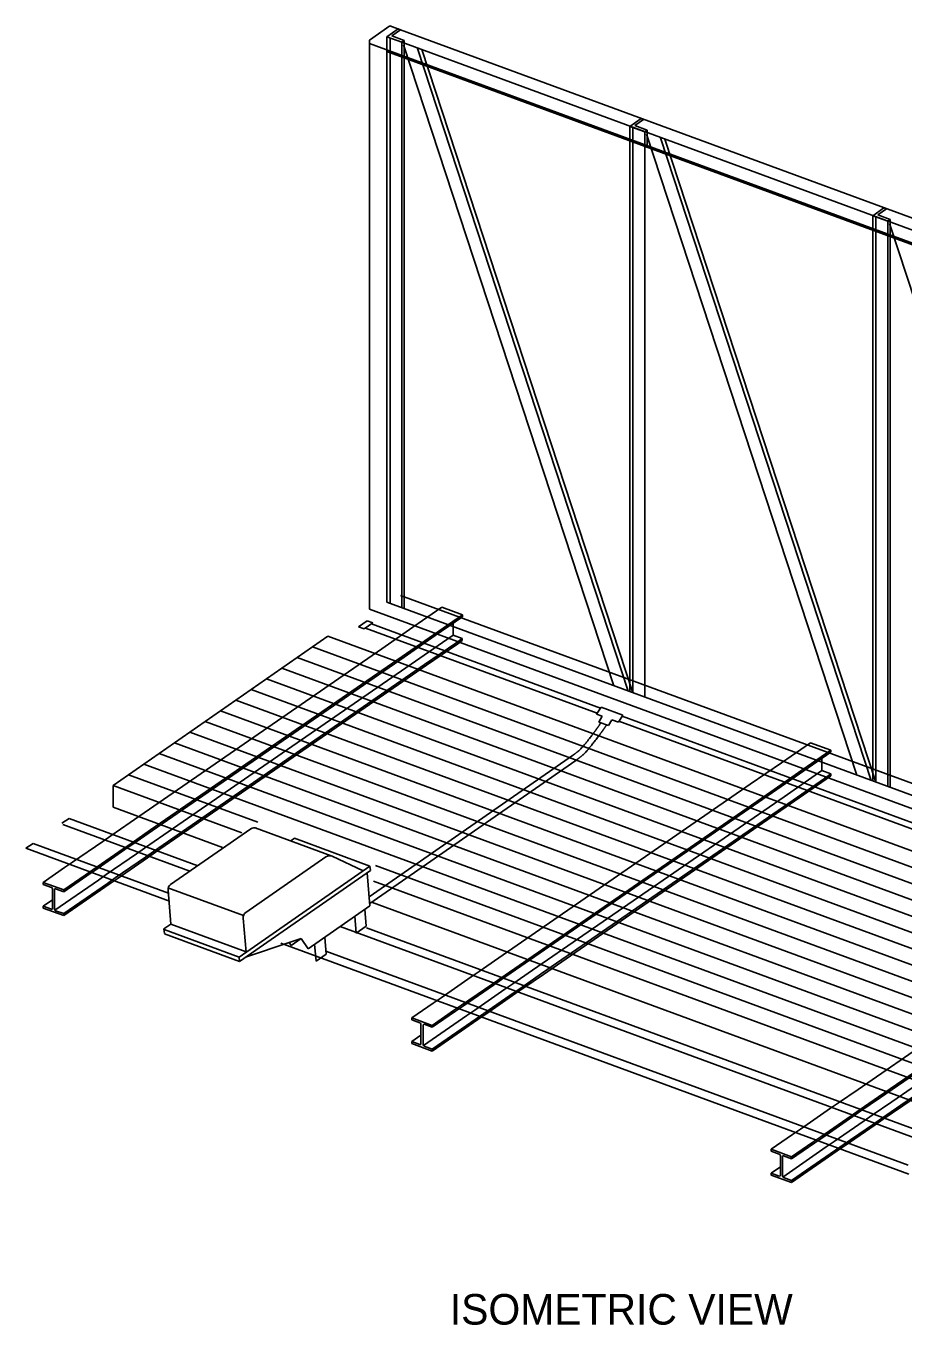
# Model space of a CAD drawing. Extents: x -894 to 866, y -472 to 714.
# Drawn here: x -34.7 to 252.2, y -252.8 to 172.1 of the extents above; entities that cross this region are included whole.
import ezdxf

# ---------------------------------------------------------------- set-up
doc = ezdxf.new("R2010")
doc.units = 0
for name, color, linetype in [('Default', 7, 'Continuous'), ('es_DETAIL', 7, 'Continuous'), ('es_DETAIL-anno', 7, 'Continuous')]:
    doc.layers.add(name, color=color, linetype=linetype)

msp = doc.modelspace()

# ---------------------------------------------------------------- linework, layer by layer
at = {"layer": 'Default'}
for p, q in [((-6.13, -76.27), (64.05, -27.5)), ((64.05, -27.5), (469.65, -176.65)), ((59.04, -30.98), (464.63, -180.14)), ((49.01, -37.95), (454.61, -187.11)), ((54.02, -34.47), (459.62, -183.62)), ((44, -41.44), (449.59, -190.59)), ((38.98, -44.92), (444.58, -194.07)), ((33.97, -48.4), (439.57, -197.56)), ((28.96, -51.89), (434.56, -201.04)), ((18.93, -58.85), (424.53, -208.01)), ((23.95, -55.37), (429.54, -204.53)), ((13.92, -62.34), (419.52, -211.49)), ((8.91, -65.82), (414.5, -214.98)), ((3.89, -69.31), (409.49, -218.46)), ((-6.13, -76.27), (35.94, -91.75)), ((-6.13, -76.27), (-6.13, -83.4)), ((-1.12, -72.79), (41.19, -88.35)), ((-6.13, -83.4), (29.59, -96.54)), ((79.64, -102.49), (288.13, -179.16)), ((78.94, -107.56), (278.3, -180.87)), ((78.65, -114.58), (271.59, -185.53))]:
    msp.add_line(p, q, dxfattribs=at)
at = {"layer": 'es_DETAIL'}
for p, q in [((77.7, 167.43), (84.39, 172.08)), ((83.38, 168.56), (87.05, 171.11)), ((87.87, 170.8), (84.39, 172.08)), ((85.01, 168.81), (87.87, 170.8)), ((87.05, 171.11), (87.87, 170.8)), ((87.87, 170.8), (489.22, 23.21)), ((77.7, 167.43), (77.7, -18.62)), ((77.7, 166.33), (482.72, 17.38)), ((83.38, 168.56), (88.27, 166.76)), ((83.38, 168.56), (83.38, -16.39)), ((84.41, 168.18), (84.41, 163.85)), ((85.01, 168.81), (89.07, 167.32)), ((88.27, 166.76), (89.07, 167.32)), ((88.27, 166.76), (485.55, 20.66)), ((88.27, 166.76), (88.27, 162.64)), ((157.63, -43.7), (88.84, 165.91)), ((89.07, 167.32), (89.07, 162.27)), ((83.38, 163.72), (485.55, 15.83)), ((84.41, 163.33), (84.41, -16.77)), ((88.27, 161.85), (88.27, -18.19)), ((89.07, 161.58), (89.07, -18.48)), ((162.32, -45.42), (93.37, 164.67)), ((163.87, -45.99), (94.84, 164.34)), ((162.84, 139.26), (166.51, 141.81)), ((164.46, 139.52), (167.33, 141.51)), ((166.51, 141.81), (167.33, 141.51)), ((162.84, 139.26), (167.72, 137.47)), ((162.84, 139.26), (162.84, -45.61)), ((163.86, 138.89), (163.86, 134.56)), ((164.46, 139.52), (168.53, 138.03)), ((167.72, 137.47), (168.53, 138.03)), ((167.72, 137.47), (167.72, 133.35)), ((237.09, -72.92), (168.29, 136.69)), ((168.53, 138.03), (168.53, 132.98)), ((163.86, 134.03), (163.86, -45.99)), ((167.72, 132.55), (167.72, -47.41)), ((241.78, -74.64), (172.82, 135.45)), ((243.33, -75.21), (174.29, 135.12)), ((242.29, 110.04), (245.96, 112.6)), ((243.92, 110.3), (246.79, 112.29)), ((245.96, 112.6), (246.79, 112.29)), ((242.29, 110.04), (247.18, 108.25)), ((242.29, 110.04), (242.29, -74.83)), ((243.32, 109.67), (243.32, 105.34)), ((243.92, 110.3), (247.98, 108.81)), ((247.18, 108.25), (247.98, 108.81)), ((247.18, 108.25), (247.18, 104.13)), ((316.54, -102.14), (247.75, 107.47)), ((247.98, 108.81), (247.98, 103.76)), ((243.32, 104.81), (243.32, -75.21)), ((247.18, 103.33), (247.18, -76.63)), ((247.98, 103.07), (247.98, -76.92)), ((83.38, -16.39), (485.55, -164.29)), ((87.87, -14.14), (489.22, -161.74)), ((77.7, -18.62), (482.72, -167.57)), ((91.91, -24.56), (101.38, -18.02)), ((98.59, -27.02), (108.06, -20.48)), ((99.2, -27.24), (108.06, -21.12)), ((101.38, -18.02), (108.06, -20.48)), ((108.06, -20.48), (108.06, -21.12)), ((74.08, -24.45), (76.97, -22.44)), ((74.08, -24.45), (75.9, -25.12)), ((75.9, -25.12), (78.79, -23.11)), ((76.35, -24.81), (152.14, -52.68)), ((76.97, -22.44), (78.79, -23.11)), ((78.31, -23.45), (153.2, -50.99)), ((81.68, -31.61), (91.91, -24.56)), ((105.07, -23.21), (105.07, -27.15)), ((88.36, -34.07), (98.59, -27.02)), ((88.97, -34.3), (99.2, -27.24)), ((92.71, -35.67), (102.94, -28.61)), ((95.69, -36.77), (105.92, -29.71)), ((102.94, -28.61), (105.07, -27.15)), ((105.07, -27.14), (108.05, -28.24)), ((105.92, -29.71), (108.05, -28.24)), ((106.53, -29.93), (108.05, -28.88)), ((108.05, -28.24), (108.05, -28.88)), ((-0.6, -88.39), (81.68, -31.61)), ((96.3, -36.99), (106.53, -29.93)), ((6.08, -90.85), (88.36, -34.07)), ((6.69, -91.07), (88.97, -34.3)), ((10.43, -92.45), (92.71, -35.67)), ((13.41, -93.54), (95.69, -36.77)), ((14.02, -93.77), (96.3, -36.99)), ((151.96, -52.97), (153.42, -50.64)), ((153.42, -50.64), (160.57, -53.27)), ((151.96, -52.97), (153.84, -53.66)), ((152.65, -55.57), (153.84, -53.66)), ((155.81, -56.73), (157, -54.82)), ((157, -54.82), (159.11, -55.6)), ((159.11, -55.6), (160.57, -53.27)), ((160.35, -53.61), (395.26, -140)), ((152.65, -55.57), (155.81, -56.73)), ((159.29, -55.31), (394.2, -141.7)), ((212.46, -68.86), (221.94, -62.32)), ((221.94, -62.32), (228.62, -64.78)), ((77.59, -112.74), (144.08, -66.54)), ((219.15, -71.31), (228.62, -64.78)), ((219.76, -71.54), (228.62, -65.42)), ((225.62, -67.51), (225.62, -71.44)), ((228.62, -64.78), (228.62, -65.42)), ((77.78, -114.94), (145.15, -68.12)), ((202.24, -75.91), (212.46, -68.86)), ((208.92, -78.37), (219.15, -71.31)), ((209.53, -78.6), (219.76, -71.54)), ((223.49, -72.91), (225.62, -71.44)), ((225.62, -71.44), (228.61, -72.54)), ((119.95, -132.69), (202.24, -75.91)), ((213.27, -79.97), (223.49, -72.91)), ((216.25, -81.07), (226.47, -74.01)), ((216.85, -81.29), (227.08, -74.23)), ((226.47, -74.01), (228.61, -72.54)), ((227.08, -74.23), (228.61, -73.18)), ((228.61, -72.54), (228.61, -73.18)), ((126.64, -135.15), (208.92, -78.37)), ((127.24, -135.37), (209.53, -78.6)), ((130.98, -136.75), (213.27, -79.97)), ((133.96, -137.84), (216.25, -81.07)), ((134.57, -138.07), (216.85, -81.29)), ((-22.91, -88.68), (-20.59, -87.07)), ((-22.62, -89.09), (18.88, -104.35)), ((-20.59, -87.07), (21.48, -102.54)), ((-6.97, -92.79), (-0.6, -88.39)), ((-9.59, -94.59), (-6.97, -92.79)), ((-0.29, -95.24), (6.08, -90.85)), ((0.32, -95.47), (6.69, -91.07)), ((4.06, -96.84), (10.43, -92.45)), ((38.87, -90.46), (12.63, -108.69)), ((40.24, -90.12), (65.14, -99.27)), ((-34.68, -96.86), (-32.35, -95.24)), ((-34.68, -96.86), (12.31, -114.14)), ((-32.35, -95.24), (11.99, -111.54)), ((-19.47, -101.41), (-9.59, -94.59)), ((-12.79, -103.87), (-2.91, -97.05)), ((-12.18, -104.09), (-2.3, -97.27)), ((-2.91, -97.05), (-0.29, -95.24)), ((-2.3, -97.27), (0.32, -95.47)), ((1.44, -98.65), (4.06, -96.84)), ((7.04, -97.94), (13.41, -93.54)), ((7.65, -98.16), (14.02, -93.77)), ((53.13, -93.59), (51.93, -94.42)), ((53.13, -93.59), (77.84, -102.67)), ((-22.04, -103.18), (-19.47, -101.41)), ((-8.44, -105.47), (1.44, -98.65)), ((-5.46, -106.56), (4.42, -99.74)), ((-4.85, -106.79), (5.03, -99.97)), ((4.42, -99.74), (7.04, -97.94)), ((5.03, -99.97), (7.65, -98.16)), ((63.45, -99.63), (37.21, -117.87)), ((75.58, -104.24), (65.44, -99.47)), ((-29.02, -108), (-22.04, -103.18)), ((-22.34, -110.46), (-15.35, -105.64)), ((-22.34, -111.1), (-14.74, -105.86)), ((-15.35, -105.64), (-12.79, -103.87)), ((-14.74, -105.86), (-12.18, -104.09)), ((-11, -107.24), (-8.44, -105.47)), ((77.84, -102.67), (35.04, -132.41)), ((77.96, -104.16), (35.17, -133.9)), ((77.84, -115.65), (76.93, -104.88)), ((77.96, -104.16), (77.84, -102.67)), ((-29.02, -108), (-22.34, -110.46)), ((-29.02, -108), (-29.02, -108.65)), ((-29.02, -108.65), (-26.37, -109.62)), ((-26.03, -110.12), (-26.03, -116.51)), ((-25.34, -110.36), (-25.34, -116.75)), ((-25.24, -117.06), (-11, -107.24)), ((-25, -110.13), (-22.34, -111.1)), ((-22.35, -118.22), (-8.02, -108.33)), ((-22.35, -118.86), (-7.42, -108.56)), ((-8.02, -108.33), (-5.46, -106.56)), ((-7.42, -108.56), (-4.85, -106.79)), ((11.72, -109.74), (36.47, -118.84)), ((-29.01, -115.77), (-26.03, -113.69)), ((-22.34, -110.46), (-22.34, -111.1)), ((12.72, -121.67), (11.78, -110.5)), ((-29.01, -115.77), (-29.01, -116.41)), ((-29.01, -115.77), (-26.36, -116.74)), ((-29.01, -116.41), (-22.35, -118.86)), ((-24.99, -117.25), (-22.35, -118.22)), ((-22.35, -118.22), (-22.35, -118.86)), ((77.84, -115.65), (57.64, -129.68)), ((76.63, -122.3), (76.17, -116.81)), ((237.5, -175.68), (319.78, -118.9)), ((12.72, -121.67), (10.46, -123.24)), ((12.72, -121.67), (37.29, -130.71)), ((37.3, -130.84), (36.36, -119.68)), ((68.06, -122.44), (261.01, -193.39)), ((73.34, -124.58), (72.88, -119.09)), ((76.63, -122.3), (73.34, -124.58)), ((76.67, -122.84), (263.61, -191.58)), ((244.18, -178.14), (326.46, -121.36)), ((244.79, -178.36), (327.07, -121.58)), ((248.53, -179.74), (330.81, -122.96)), ((10.59, -124.73), (10.46, -123.24)), ((10.47, -123.38), (35.04, -132.41)), ((10.6, -124.87), (35.17, -133.9)), ((55.36, -126.4), (51.4, -127.71)), ((55.36, -126.4), (52.07, -128.68)), ((57.64, -129.68), (55.36, -126.4)), ((63.49, -131.43), (63.03, -125.94)), ((251.51, -180.83), (333.79, -124.05)), ((252.12, -181.05), (334.4, -124.28)), ((51.4, -127.71), (37.42, -132.33)), ((48.67, -127.88), (254.09, -203.42)), ((52.07, -128.68), (51.4, -127.71)), ((60.2, -133.71), (59.74, -128.22)), ((63.49, -131.43), (60.2, -133.71)), ((63.41, -130.45), (253.84, -200.48)), ((35.17, -133.9), (35.04, -132.41)), ((113.58, -137.09), (119.95, -132.69)), ((120.27, -139.54), (126.64, -135.15)), ((120.88, -139.77), (127.24, -135.37)), ((101.08, -145.71), (110.97, -138.89)), ((110.97, -138.89), (113.58, -137.09)), ((117.65, -141.35), (120.27, -139.54)), ((118.26, -141.57), (120.88, -139.77)), ((124.61, -141.14), (130.98, -136.75)), ((127.59, -142.24), (133.96, -137.84)), ((128.2, -142.46), (134.57, -138.07)), ((107.77, -148.17), (117.65, -141.35)), ((108.38, -148.39), (118.26, -141.57)), ((112.11, -149.77), (122, -142.95)), ((115.09, -150.86), (124.98, -144.04)), ((115.7, -151.09), (125.59, -144.27)), ((122, -142.95), (124.61, -141.14)), ((124.98, -144.04), (127.59, -142.24)), ((125.59, -144.27), (128.2, -142.46)), ((91.53, -152.3), (98.52, -147.48)), ((98.52, -147.48), (101.08, -145.71)), ((105.2, -149.94), (107.77, -148.17)), ((105.81, -150.16), (108.38, -148.39)), ((91.53, -152.3), (98.22, -154.76)), ((91.53, -152.3), (91.53, -152.95)), ((95.32, -161.36), (109.55, -151.54)), ((98.2, -162.52), (112.53, -152.63)), ((98.2, -163.16), (113.14, -152.85)), ((98.22, -154.76), (105.2, -149.94)), ((98.22, -155.4), (105.81, -150.16)), ((109.55, -151.54), (112.11, -149.77)), ((112.53, -152.63), (115.09, -150.86)), ((113.14, -152.85), (115.7, -151.09)), ((91.53, -152.95), (94.18, -153.92)), ((94.53, -154.42), (94.53, -160.81)), ((95.22, -154.66), (95.22, -161.05)), ((95.55, -154.42), (98.22, -155.4)), ((98.22, -154.76), (98.22, -155.4)), ((91.54, -160.07), (94.53, -157.99)), ((91.54, -160.07), (91.54, -160.71)), ((91.54, -160.07), (94.19, -161.04)), ((91.54, -160.71), (98.2, -163.16)), ((95.56, -161.55), (98.2, -162.52)), ((98.2, -162.52), (98.2, -163.16)), ((231.13, -180.07), (237.5, -175.68)), ((237.81, -182.53), (244.18, -178.14)), ((238.42, -182.76), (244.79, -178.36)), ((218.63, -188.7), (228.51, -181.88)), ((228.51, -181.88), (231.13, -180.07)), ((235.2, -184.34), (237.81, -182.53)), ((242.16, -184.13), (248.53, -179.74)), ((245.14, -185.23), (251.51, -180.83)), ((245.75, -185.45), (252.12, -181.05)), ((225.31, -191.16), (235.2, -184.34)), ((225.92, -191.38), (235.8, -184.56)), ((229.66, -192.75), (239.54, -185.94)), ((235.8, -184.56), (238.42, -182.76)), ((239.54, -185.94), (242.16, -184.13)), ((242.52, -187.03), (245.14, -185.23)), ((243.13, -187.26), (245.75, -185.45)), ((209.08, -195.29), (216.07, -190.47)), ((216.07, -190.47), (218.63, -188.7)), ((222.75, -192.92), (225.31, -191.16)), ((232.64, -193.85), (242.52, -187.03)), ((233.25, -194.07), (243.13, -187.26)), ((209.08, -195.29), (215.76, -197.75)), ((209.08, -195.29), (209.08, -195.93)), ((212.86, -204.35), (227.1, -194.52)), ((215.76, -197.75), (222.75, -192.92)), ((215.76, -198.39), (223.36, -193.15)), ((223.36, -193.15), (225.92, -191.38)), ((227.1, -194.52), (229.66, -192.75)), ((230.08, -195.62), (232.64, -193.85)), ((230.69, -195.84), (233.25, -194.07)), ((209.08, -195.93), (211.73, -196.91)), ((212.08, -197.41), (212.08, -203.8)), ((212.76, -197.65), (212.76, -204.04)), ((213.1, -197.41), (215.76, -198.39)), ((215.75, -205.51), (230.08, -195.62)), ((215.75, -206.15), (230.69, -195.84)), ((215.76, -197.75), (215.76, -198.39)), ((209.09, -203.06), (212.08, -200.98)), ((209.09, -203.06), (209.09, -203.7)), ((209.09, -203.06), (211.74, -204.03)), ((209.09, -203.7), (215.75, -206.15)), ((213.11, -204.53), (215.75, -205.51)), ((215.75, -205.51), (215.75, -206.15))]:
    msp.add_line(p, q, dxfattribs=at)
for centre, radius, start, end in [((40.01, -92.1), 2, 64.7978, 124.7977), ((64.59, -101.28), 2, 64.7978, 124.7977), ((-26.56, -110.12), 0.53, 0, 69.8094), ((-25.09, -110.36), 0.25, 69.8094, 180), ((13.77, -110.34), 2, 124.7977, 184.7976), ((-26.28, -116.51), 0.25, 249.8094, 0), ((-24.81, -116.75), 0.53, 180, 249.8094), ((38.35, -119.51), 2, 124.7977, 184.7976), ((94, -154.42), 0.53, 0, 69.8094), ((95.47, -154.66), 0.25, 69.8094, 180), ((94.28, -160.81), 0.25, 249.8094, 0), ((95.75, -161.05), 0.53, 180, 249.8094), ((211.55, -197.41), 0.53, 0, 69.8094), ((213.01, -197.65), 0.25, 69.8094, 180), ((211.83, -203.8), 0.25, 249.8094, 0), ((213.29, -204.04), 0.53, 180, 249.8094)]:
    msp.add_arc(centre, radius, start, end, dxfattribs=at)
for points in [[(153.32, -55.89), (152.29, -57.39), (151.35, -58.69), (150.49, -59.81)], [(155.22, -56.51), (154.25, -57.94), (153.35, -59.2), (152.52, -60.31)], [(150.49, -59.81), (147.28, -63.98), (145.2, -65.74), (144.04, -66.55)], [(152.52, -60.31), (148.87, -65.16), (146.43, -67.22), (145.15, -68.12)]]:
    msp.add_open_spline(points, degree=2, dxfattribs=at)

# ---------------------------------------------------------------- texts
at = {"layer": 'es_DETAIL-anno'}
msp.add_text('ISOMETRIC VIEW', height=10, dxfattribs=at).set_placement((103.95, -252.62))

doc.saveas('drawing.dxf')
